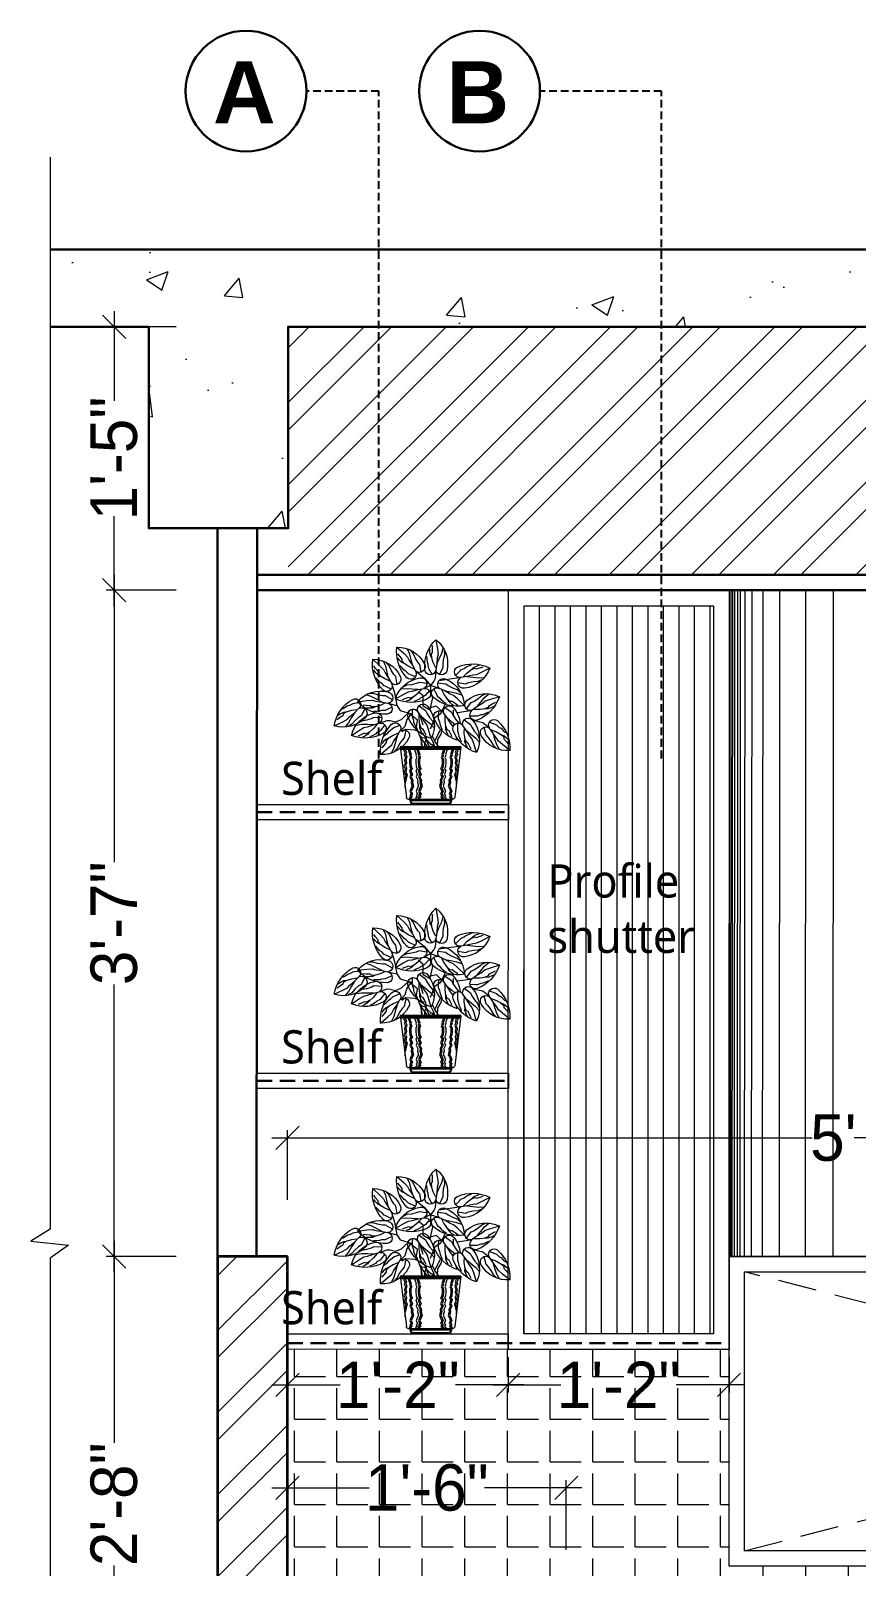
# Model space of a CAD drawing. Header units: millimetres. Extents: x 56222 to 3066687, y -650199 to -121287.
# Drawn here: x 139118.2 to 139171.4, y -185238.7 to -185139.6 of the extents above; entities that cross this region are included whole.
import ezdxf

# ---------------------------------------------------------------- set-up
doc = ezdxf.new("R2010")
doc.units = ezdxf.units.MM
doc.header["$MEASUREMENT"] = 0
doc.header["$PDMODE"] = 35
for name, pattern in [('00 . GROUND FLOOR$0$DASHED', [0.75, 0.5, -0.25]), ('DASHED', [0.75, 0.5, -0.25]), ('DASHED2', [0.375, 0.25, -0.125]), ('DASHEDX2', [1.5, 1, -0.5])]:
    doc.linetypes.add(name, pattern=pattern)
doc.layers.get('Defpoints').update_dxf_attribs({"color": 220})
doc.layers.add('AR HATCH-7', color=7, linetype='Continuous')
doc.layers.add('str coll', color=6, linetype='Continuous')
for name, color, linetype, lineweight in [('DIM.', 250, 'Continuous', 13), ('ELEVATION', 250, 'Continuous', 9), ('FURNITURE', 32, 'Continuous', 9), ('furniture dimensions', 1, 'DASHED', 0), ('FURNITURE-1', 252, 'Continuous', 13), ('Labelling', 1, 'Continuous', 25), ('SECTION ( SLAB PLine )', 104, 'Continuous', 30), ('Text', 7, 'Continuous', 15), ('wall', 7, 'Continuous', 30)]:
    doc.layers.add(name, color=color, linetype=linetype, lineweight=lineweight)
doc.layers.add('hatch', color=250, linetype='Continuous', lineweight=9, transparency=0.5)
doc.styles.add('century g', font='GOTHIC.TTF')
doc.styles.get("Standard").update_dxf_attribs({"font": 'arial.ttf', "height": 6})
doc.dimstyles.new('Archana', dxfattribs={"dimtxt": 2, "dimasz": 0.75, "dimexe": 0.5, "dimexo": 0.5, "dimgap": 0, "dimtad": 0, "dimzin": 0, "dimdsep": 46, "dimlunit": 4, "dimtxsty": 'century g', "dimblk": 'OBLIQUE', "dimcen": 0, "dimdle": 1, "dimclrd": 256, "dimclre": 256, "dimclrt": 256, "dimadec": 0, "dimazin": 0, "dimtfac": 1, "dimtofl": 0, "dimtmove": 1, "dimatfit": 3, "dimfxl": 1, "dimfxlon": 1, "dimtolj": 1, "dimtzin": 0, "dimlwd": -1, "dimlwe": -1, "dimarcsym": 0})

# ---------------------------------------------------------------- blocks, each defined once
blk = doc.blocks.new('_Oblique')
at = {"layer": 'wall', "color": 0, "lineweight": -2}
blk.add_line((-0.5, -0.5), (0.5, 0.5), dxfattribs=at)
blk = doc.blocks.new('*D646')
at = {"layer": 'Defpoints', "color": 0, "linetype": 'Continuous', "lineweight": 30, "transparency": 16777216}
for p in [(139123.536, -185218.69), (139131.799, -185218.69), (139134.722, -185250.69)]:
    blk.add_point(p, dxfattribs=at)
at = {"layer": 'furniture dimensions', "color": 5, "linetype": 'Continuous', "transparency": 16777216}
for p, q in [((139123.536, -185217.69), (139123.536, -185230.734)), ((139127.536, -185218.69), (139123.036, -185218.69)), ((139123.536, -185251.69), (139123.536, -185238.645))]:
    blk.add_line(p, q, dxfattribs=at)
at = {"layer": 'furniture dimensions', "color": 5, "linetype": 'ByBlock', "transparency": 16777216}
blk.add_line((139127.536, -185250.69), (139123.036, -185250.69), dxfattribs=at)
at = {"layer": 'furniture dimensions', "color": 5, "linetype": 'Continuous', "transparency": 16777216, "xscale": 1.5, "yscale": 1.5, "zscale": 1.5}
for p, rotation in [((139123.536, -185218.69), 90), ((139123.536, -185250.69), 270)]:
    blk.add_blockref('_Oblique', p, dxfattribs=dict(at, rotation=rotation))
at = {"layer": 'furniture dimensions', "linetype": 'Continuous', "lineweight": 0, "transparency": 16777216, "insert": (139123.536, -185234.69), "char_height": 3, "attachment_point": 5, "rotation": 90, "style": 'century g'}
blk.add_mtext('\\A1;2\'-8"', dxfattribs=at)
blk = doc.blocks.new('*D647')
at = {"layer": 'Defpoints', "color": 0, "linetype": 'Continuous', "lineweight": 30, "transparency": 16777216}
for p in [(139123.536, -185175.691), (139132.77, -185175.691), (139131.799, -185218.69)]:
    blk.add_point(p, dxfattribs=at)
at = {"layer": 'furniture dimensions', "color": 5, "linetype": 'Continuous', "transparency": 16777216}
for p, q in [((139123.536, -185174.691), (139123.536, -185193.246)), ((139127.536, -185175.691), (139123.036, -185175.691)), ((139123.536, -185219.69), (139123.536, -185201.134))]:
    blk.add_line(p, q, dxfattribs=at)
at = {"layer": 'furniture dimensions', "color": 5, "linetype": 'ByBlock', "transparency": 16777216}
blk.add_line((139127.536, -185218.69), (139123.036, -185218.69), dxfattribs=at)
at = {"layer": 'furniture dimensions', "color": 5, "linetype": 'Continuous', "transparency": 16777216, "xscale": 1.5, "yscale": 1.5, "zscale": 1.5}
for p, rotation in [((139123.536, -185175.691), 90), ((139123.536, -185218.69), 270)]:
    blk.add_blockref('_Oblique', p, dxfattribs=dict(at, rotation=rotation))
at = {"layer": 'furniture dimensions', "linetype": 'Continuous', "lineweight": 0, "transparency": 16777216, "insert": (139123.536, -185197.19), "char_height": 3, "attachment_point": 5, "rotation": 90, "style": 'century g'}
blk.add_mtext('\\A1;3\'-7"', dxfattribs=at)
blk = doc.blocks.new('*D648')
at = {"layer": 'Defpoints', "color": 0, "linetype": 'Continuous', "lineweight": 30, "transparency": 16777216}
for p in [(139123.536, -185158.69), (139134.721, -185158.69), (139134.721, -185175.69)]:
    blk.add_point(p, dxfattribs=at)
at = {"layer": 'furniture dimensions', "color": 5, "linetype": 'Continuous', "transparency": 16777216}
for p, q in [((139123.536, -185157.69), (139123.536, -185163.469)), ((139127.536, -185158.69), (139123.036, -185158.69)), ((139123.536, -185176.69), (139123.536, -185170.911))]:
    blk.add_line(p, q, dxfattribs=at)
at = {"layer": 'furniture dimensions', "color": 5, "linetype": 'ByBlock', "transparency": 16777216}
blk.add_line((139127.536, -185175.69), (139123.036, -185175.69), dxfattribs=at)
at = {"layer": 'furniture dimensions', "color": 5, "linetype": 'Continuous', "transparency": 16777216, "xscale": 1.5, "yscale": 1.5, "zscale": 1.5}
for p, rotation in [((139123.536, -185158.69), 90), ((139123.536, -185175.69), 270)]:
    blk.add_blockref('_Oblique', p, dxfattribs=dict(at, rotation=rotation))
at = {"layer": 'furniture dimensions', "linetype": 'Continuous', "lineweight": 0, "transparency": 16777216, "insert": (139123.536, -185167.19), "char_height": 3, "attachment_point": 5, "rotation": 90, "style": 'century g'}
blk.add_mtext('\\A1;1\'-5"', dxfattribs=at)
blk = doc.blocks.new('RH')
at = {"color": 251, "true_color": 0x636466}
for p, q in [((137588.9421, 17688.3348), (137589.1437, 17688.3348)), ((137588.9421, 17688.3348), (137588.9627, 17688.1676)), ((137589.1437, 17688.3348), (137589.1232, 17688.1676)), ((137588.9421, 17688.3303), (137589.1437, 17688.3303)), ((137588.9421, 17688.3259), (137589.1437, 17688.3259)), ((137588.9577, 17688.2147), (137588.9577, 17688.1997)), ((137589.1282, 17688.2147), (137589.1282, 17688.1997)), ((137588.9708, 17688.1603), (137589.1151, 17688.1603))]:
    blk.add_line(p, q, dxfattribs=at)
for points in [[(137589.0256, 17688.6903), (137589.0201, 17688.6588), (137589.0182, 17688.6417), (137589.0207, 17688.6296), (137589.0226, 17688.6087), (137589.0256, 17688.5897)], [(137589.0132, 17688.5747), (137589.001, 17688.5979), (137589.0017, 17688.6081), (137588.9998, 17688.6246), (137588.996, 17688.6398), (137588.9972, 17688.6537)], [(137589.0226, 17688.6087), (137589.0144, 17688.6271), (137589.0061, 17688.6455), (137589.0017, 17688.6626)], [(137589.0252, 17688.5973), (137589.034, 17688.6144), (137589.0404, 17688.6328), (137589.0442, 17688.6398), (137589.0455, 17688.6505), (137589.0455, 17688.6594)], [(137589.0391, 17688.629), (137589.0404, 17688.6429), (137589.0366, 17688.648), (137589.0366, 17688.6607), (137589.0366, 17688.6708)], [(137589.0738, 17688.5824), (137589.0785, 17688.6082), (137589.0853, 17688.6158), (137589.094, 17688.6299), (137589.1004, 17688.6443), (137589.11, 17688.6544)], [(137589.1549, 17688.6657), (137589.1311, 17688.6443), (137589.119, 17688.632), (137589.1136, 17688.621), (137589.1022, 17688.6034), (137589.0928, 17688.5865)], [(137589.1022, 17688.6034), (137589.107, 17688.6229), (137589.1119, 17688.6425), (137589.119, 17688.6587)], [(137589.1277, 17688.6091), (137589.1373, 17688.6193), (137589.1374, 17688.6257), (137589.1453, 17688.6356), (137589.1515, 17688.6436)], [(137588.8465, 17688.5963), (137588.8747, 17688.5811), (137588.8903, 17688.5739), (137588.9025, 17688.5726), (137588.923, 17688.5678), (137588.942, 17688.5647)], [(137588.9089, 17688.5898), (137588.8961, 17688.5954), (137588.8901, 17688.5934), (137588.878, 17688.5974), (137588.8684, 17688.6006)], [(137588.9346, 17688.5667), (137588.9212, 17688.5805), (137588.9057, 17688.5922), (137588.9003, 17688.598), (137588.8904, 17688.6026), (137588.882, 17688.6054)], [(137588.9602, 17688.5719), (137588.9464, 17688.5862), (137588.9424, 17688.5902), (137588.9314, 17688.5951), (137588.9261, 17688.5995), (137588.9167, 17688.6033), (137588.9073, 17688.6071)], [(137589.0256, 17688.5897), (137589.0278, 17688.5616), (137589.0321, 17688.5529), (137589.0429, 17688.5386), (137589.0436, 17688.5171), (137589.0364, 17688.497), (137589.0452, 17688.4584)], [(137589.0382, 17688.5747), (137589.0474, 17688.5922), (137589.0499, 17688.5973), (137589.0512, 17688.6093), (137589.0537, 17688.6157), (137589.0543, 17688.6258), (137589.055, 17688.636)], [(137589.0928, 17688.5865), (137589.0639, 17688.5642), (137589.0429, 17688.5386)], [(137589.0934, 17688.567), (137589.1115, 17688.5751), (137589.1166, 17688.5775), (137589.125, 17688.5862), (137589.1309, 17688.5896), (137589.1377, 17688.5972), (137589.1445, 17688.6048)], [(137589.0971, 17688.5928), (137589.1147, 17688.6008), (137589.131, 17688.6113), (137589.1383, 17688.6145), (137589.146, 17688.6222), (137589.1515, 17688.6291)], [(137589.1537, 17688.5418), (137589.1585, 17688.5676), (137589.1652, 17688.5752), (137589.1739, 17688.5893), (137589.1803, 17688.6037), (137589.1899, 17688.6139)], [(137589.2349, 17688.6251), (137589.211, 17688.6037), (137589.1989, 17688.5914), (137589.1935, 17688.5804), (137589.1821, 17688.5628), (137589.1727, 17688.5459)], [(137589.177, 17688.5522), (137589.1946, 17688.5602), (137589.2109, 17688.5708), (137589.2182, 17688.5739), (137589.2259, 17688.5816), (137589.2314, 17688.5886)], [(137589.1821, 17688.5628), (137589.187, 17688.5823), (137589.1918, 17688.6019), (137589.1989, 17688.6181)], [(137589.2076, 17688.5685), (137589.2172, 17688.5787), (137589.2173, 17688.5851), (137589.2252, 17688.595), (137589.2314, 17688.603)], [(137588.923, 17688.5678), (137588.903, 17688.5657), (137588.8829, 17688.5637), (137588.8653, 17688.5648)], [(137588.9524, 17688.5482), (137588.9265, 17688.5439), (137588.917, 17688.5477), (137588.9008, 17688.5511), (137588.8852, 17688.5522), (137588.8723, 17688.5578)], [(137588.942, 17688.5647), (137589.0153, 17688.5539)], [(137589.0185, 17688.5476), (137588.9925, 17688.5443), (137588.9845, 17688.5379), (137588.9699, 17688.5301), (137588.9552, 17688.5245), (137588.9445, 17688.5155)], [(137589.0133, 17688.5288), (137589.0429, 17688.5386), (137589.0649, 17688.528)], [(137589.055, 17688.5448), (137589.081, 17688.5484), (137589.0903, 17688.5444), (137589.1064, 17688.5406), (137589.1221, 17688.5391), (137589.1348, 17688.5332)], [(137589.1727, 17688.5459), (137589.163, 17688.5137), (137589.1553, 17688.4724)], [(137589.1733, 17688.5264), (137589.1914, 17688.5345), (137589.1965, 17688.5369), (137589.205, 17688.5456), (137589.2109, 17688.5491), (137589.2176, 17688.5566), (137589.2244, 17688.5642)], [(137588.8147, 17688.501), (137588.8453, 17688.4919), (137588.8615, 17688.4859), (137588.8711, 17688.4783), (137588.889, 17688.4672), (137588.9046, 17688.456)], [(137588.889, 17688.4672), (137588.8762, 17688.4828), (137588.8635, 17688.4984), (137588.8502, 17688.5101)], [(137588.9236, 17688.4604), (137588.9083, 17688.4817), (137588.8989, 17688.4856), (137588.8851, 17688.4947), (137588.8732, 17688.5049), (137588.8601, 17688.5101)], [(137588.9308, 17688.4712), (137588.9534, 17688.4938), (137588.9664, 17688.5052), (137588.9777, 17688.51), (137588.996, 17688.5204), (137589.0133, 17688.5288)], [(137588.996, 17688.5204), (137588.9762, 17688.5167), (137588.9564, 17688.5129), (137588.9398, 17688.5068)], [(137588.9887, 17688.4953), (137588.978, 17688.4862), (137588.9717, 17688.4865), (137588.9613, 17688.4792), (137588.953, 17688.4734)], [(137589.0068, 17688.5248), (137588.9978, 17688.5078), (137588.9864, 17688.492), (137588.9828, 17688.4849), (137588.9747, 17688.4777), (137588.9674, 17688.4726)], [(137589.0328, 17688.5271), (137589.0236, 17688.5095), (137589.0209, 17688.5045), (137589.0118, 17688.4966), (137589.008, 17688.4909), (137589.0001, 17688.4846), (137588.9921, 17688.4783)], [(137589.0427, 17688.4551), (137589.0679, 17688.4692), (137589.0679, 17688.5036), (137589.0841, 17688.5177)], [(137589.0466, 17688.5213), (137589.06, 17688.5067), (137589.0639, 17688.5026), (137589.0748, 17688.4974), (137589.0799, 17688.4928), (137589.0893, 17688.4888), (137589.0986, 17688.4848)], [(137589.1596, 17688.4941), (137589.1318, 17688.51), (137589.1164, 17688.5175), (137589.1042, 17688.5192), (137589.0838, 17688.5245), (137589.0649, 17688.528)], [(137589.0722, 17688.5259), (137589.0854, 17688.5118), (137589.1005, 17688.4996), (137589.1058, 17688.4937), (137589.1155, 17688.4889), (137589.1239, 17688.4859)], [(137589.0838, 17688.5245), (137589.1039, 17688.526), (137589.124, 17688.5276), (137589.1416, 17688.526)], [(137589.0974, 17688.5021), (137589.1101, 17688.4962), (137589.1161, 17688.4981), (137589.1281, 17688.4938), (137589.1376, 17688.4904)], [(137589.1695, 17688.4911), (137589.1922, 17688.5043), (137589.2023, 17688.5042), (137589.2187, 17688.5069), (137589.2337, 17688.5115), (137589.2477, 17688.5109)], [(137589.2856, 17688.4844), (137589.2539, 17688.4884), (137589.2367, 17688.4894), (137589.2248, 17688.4863), (137589.204, 17688.4833), (137589.1851, 17688.4794)], [(137589.204, 17688.4833), (137589.2219, 17688.4925), (137589.2399, 17688.5016), (137589.2568, 17688.5069)], [(137588.8634, 17688.4615), (137588.8504, 17688.4666), (137588.8476, 17688.4723), (137588.8362, 17688.478), (137588.8272, 17688.4826)], [(137588.898, 17688.4598), (137588.8788, 17688.4595), (137588.8595, 17688.4621), (137588.8515, 17688.4618), (137588.8413, 17688.4655), (137588.8334, 17688.4695)], [(137588.9124, 17688.438), (137588.8926, 17688.4377), (137588.8869, 17688.4377), (137588.8756, 17688.4419), (137588.8688, 17688.4425), (137588.8595, 17688.4465), (137588.8501, 17688.4505)], [(137588.9553, 17688.4467), (137588.9526, 17688.449), (137588.9046, 17688.456)], [(137588.9948, 17688.4653), (137588.9735, 17688.4499), (137588.9695, 17688.4406), (137588.9605, 17688.4267), (137588.9503, 17688.4148), (137588.9498, 17688.4135)], [(137588.9669, 17688.4366), (137588.9667, 17688.4369), (137588.9667, 17688.4571)], [(137588.9684, 17688.4008), (137588.9693, 17688.4032), (137588.9769, 17688.4128), (137588.988, 17688.4307), (137588.9992, 17688.4463)], [(137588.9954, 17688.4397), (137588.9957, 17688.4205), (137588.9931, 17688.4012), (137588.9934, 17688.3932), (137588.9897, 17688.383), (137588.9858, 17688.3751)], [(137589.0429, 17688.3947), (137589.0274, 17688.4328), (137589.0092, 17688.445), (137588.991, 17688.4814)], [(137588.9992, 17688.4463), (137589.0234, 17688.4692), (137589.0438, 17688.4646)], [(137589.0171, 17688.4541), (137589.0175, 17688.4344), (137589.0175, 17688.4287), (137589.0133, 17688.4173), (137589.0127, 17688.4105), (137589.0087, 17688.4012), (137589.0048, 17688.3918)], [(137589.0811, 17688.471), (137589.0599, 17688.4556), (137589.0559, 17688.4463), (137589.0468, 17688.4324), (137589.0366, 17688.4205), (137589.0315, 17688.4074)], [(137589.0744, 17688.4363), (137589.0588, 17688.4236), (137589.0432, 17688.4108), (137589.0315, 17688.3975)], [(137589.0406, 17688.362), (137589.0497, 17688.3927), (137589.0556, 17688.4088), (137589.0633, 17688.4185), (137589.0744, 17688.4363), (137589.0856, 17688.452)], [(137589.0523, 17688.3333), (137589.078, 17688.3682), (137589.0902, 17688.4005), (137589.0861, 17688.4227), (137589.1145, 17688.445)], [(137589.0679, 17688.4066), (137589.076, 17688.4349), (137589.0902, 17688.4591)], [(137589.0817, 17688.4454), (137589.082, 17688.4261), (137589.0795, 17688.4069), (137589.0798, 17688.3989), (137589.0761, 17688.3887), (137589.0721, 17688.3808)], [(137589.1035, 17688.4598), (137589.1039, 17688.44), (137589.1039, 17688.4344), (137589.0996, 17688.423), (137589.0991, 17688.4162), (137589.0951, 17688.4069), (137589.0911, 17688.3975)], [(137589.1851, 17688.4794), (137589.1553, 17688.4724), (137589.1434, 17688.4555), (137589.1078, 17688.4447), (137589.1214, 17688.4254), (137589.1289, 17688.4022), (137589.1444, 17688.3865)], [(137589.2134, 17688.413), (137589.1868, 17688.4224), (137589.1772, 17688.4219), (137589.1597, 17688.4178), (137589.1397, 17688.4258), (137589.1242, 17688.4405), (137589.1108, 17688.4456)], [(137589.1708, 17688.4661), (137589.1888, 17688.4578), (137589.1939, 17688.4555), (137589.206, 17688.4548), (137589.2125, 17688.4526), (137589.2227, 17688.4525), (137589.2328, 17688.4524)], [(137589.1927, 17688.4802), (137589.2103, 17688.4722), (137589.2289, 17688.4668), (137589.2361, 17688.4633), (137589.2469, 17688.4626), (137589.2558, 17688.463)], [(137589.2251, 17688.4679), (137589.2391, 17688.4673), (137589.2439, 17688.4713), (137589.2566, 17688.472), (137589.2667, 17688.4725)], [(137589.2612, 17688.4609), (137589.2732, 17688.4376), (137589.2819, 17688.4323), (137589.2943, 17688.4212), (137589.3046, 17688.4094), (137589.3167, 17688.4024)], [(137589.2755, 17688.4813), (137589.2952, 17688.4788), (137589.3008, 17688.4779), (137589.3114, 17688.4721), (137589.318, 17688.4705), (137589.3267, 17688.4652), (137589.3353, 17688.4599)], [(137589.363, 17688.4047), (137589.334, 17688.4182), (137589.3189, 17688.4265), (137589.3105, 17688.4355), (137589.2944, 17688.4491), (137589.2806, 17688.4625)], [(137589.2866, 17688.4577), (137589.3057, 17688.4551), (137589.3244, 17688.4498), (137589.3323, 17688.4489), (137589.3418, 17688.4437), (137589.3491, 17688.4386)], [(137589.2944, 17688.4491), (137589.3048, 17688.4317), (137589.3151, 17688.4144), (137589.3265, 17688.401)], [(137589.3205, 17688.4509), (137589.3327, 17688.4439), (137589.3346, 17688.4379), (137589.345, 17688.4306), (137589.3533, 17688.4248)], [(137588.7795, 17688.3223), (137588.8048, 17688.3419), (137588.8177, 17688.3533), (137588.824, 17688.3639), (137588.8366, 17688.3807), (137588.8472, 17688.3968)], [(137588.8424, 17688.3908), (137588.8243, 17688.3841), (137588.8073, 17688.3748), (137588.7998, 17688.3722), (137588.7916, 17688.365), (137588.7856, 17688.3585)], [(137588.848, 17688.4163), (137588.8294, 17688.4095), (137588.8241, 17688.4075), (137588.815, 17688.3994), (137588.8089, 17688.3964), (137588.8016, 17688.3893), (137588.7943, 17688.3822)], [(137588.8665, 17688.3995), (137588.8598, 17688.3741), (137588.8525, 17688.367), (137588.8429, 17688.3536), (137588.8355, 17688.3397), (137588.8251, 17688.3303)], [(137588.8472, 17688.3968), (137588.8696, 17688.4146), (137588.9024, 17688.4222)], [(137588.9313, 17688.4245), (137588.9101, 17688.4091), (137588.9061, 17688.3998), (137588.8971, 17688.3859), (137588.8869, 17688.374), (137588.8818, 17688.3609)], [(137588.9246, 17688.3898), (137588.909, 17688.3771), (137588.8934, 17688.3643), (137588.8818, 17688.351)], [(137588.8908, 17688.3155), (137588.8999, 17688.3462), (137588.9059, 17688.3623), (137588.9135, 17688.372), (137588.9246, 17688.3898), (137588.9358, 17688.4055)], [(137588.932, 17688.3989), (137588.9323, 17688.3796), (137588.9297, 17688.3604), (137588.93, 17688.3524), (137588.9263, 17688.3422), (137588.9224, 17688.3343)], [(137588.9537, 17688.4133), (137588.9541, 17688.3935), (137588.9541, 17688.3879), (137588.9499, 17688.3765), (137588.9493, 17688.3697), (137588.9453, 17688.3604), (137588.9414, 17688.351)], [(137588.988, 17688.4307), (137588.9724, 17688.4179), (137588.9623, 17688.4096)], [(137588.9937, 17688.4051), (137588.9886, 17688.3921), (137588.9829, 17688.3893), (137588.9773, 17688.3779), (137588.9727, 17688.3688)], [(137589.0056, 17688.3937), (137589.0087, 17688.3769), (137589.0201, 17688.3586), (137589.021, 17688.3348)], [(137589.0286, 17688.3538), (137589.0112, 17688.3904), (137589.0085, 17688.392)], [(137589.0801, 17688.4108), (137589.075, 17688.3978), (137589.0693, 17688.3949), (137589.0636, 17688.3836), (137589.0591, 17688.3745)], [(137589.0643, 17688.3769), (137589.0942, 17688.3904), (137589.1266, 17688.3924), (137589.1387, 17688.3843)], [(137589.1252, 17688.39), (137589.1307, 17688.3644), (137589.1377, 17688.357), (137589.1468, 17688.3431), (137589.1536, 17688.329), (137589.1635, 17688.3191)], [(137589.1444, 17688.406), (137589.1627, 17688.3984), (137589.1679, 17688.3961), (137589.1766, 17688.3877), (137589.1826, 17688.3845), (137589.1896, 17688.3771), (137589.1965, 17688.3697)], [(137589.2088, 17688.3091), (137589.1843, 17688.3298), (137589.1719, 17688.3417), (137589.1661, 17688.3526), (137589.1542, 17688.3699), (137589.1444, 17688.3865)], [(137589.1946, 17688.4076), (137589.207, 17688.3921), (137589.2106, 17688.3878), (137589.2211, 17688.3818), (137589.2259, 17688.3769), (137589.235, 17688.3722), (137589.244, 17688.3676)], [(137589.2047, 17688.4305), (137589.2308, 17688.4323), (137589.2399, 17688.4276), (137589.2557, 17688.4227), (137589.2712, 17688.4201), (137589.2835, 17688.4134)], [(137589.3055, 17688.3726), (137589.2789, 17688.3904), (137589.264, 17688.399), (137589.252, 17688.4015), (137589.232, 17688.4082), (137589.2134, 17688.413)], [(137589.2206, 17688.4104), (137589.2327, 17688.3954), (137589.247, 17688.3822), (137589.2518, 17688.3759), (137589.2612, 17688.3705), (137589.2693, 17688.3669)], [(137589.232, 17688.4082), (137589.2522, 17688.4084), (137589.2723, 17688.4085), (137589.2898, 17688.4057)], [(137589.244, 17688.3849), (137589.2563, 17688.3782), (137589.2624, 17688.3796), (137589.274, 17688.3745), (137589.2833, 17688.3704)], [(137588.8108, 17688.3767), (137588.8004, 17688.3673), (137588.7998, 17688.361), (137588.7913, 17688.3516), (137588.7845, 17688.3441)], [(137588.8366, 17688.3807), (137588.8304, 17688.3615), (137588.8241, 17688.3423), (137588.8159, 17688.3267)], [(137588.9303, 17688.3643), (137588.9252, 17688.3513), (137588.9195, 17688.3484), (137588.9139, 17688.3371), (137588.9093, 17688.328)], [(137588.9543, 17688.3563), (137588.9577, 17688.368)], [(137589.0156, 17688.3345), (137589.0286, 17688.3538), (137589.0371, 17688.37)], [(137589.021, 17688.3348), (137589.0218, 17688.3354)], [(137589.0406, 17688.362), (137589.0327, 17688.346), (137589.03, 17688.3348)], [(137589.0376, 17688.342), (137589.0368, 17688.3348)], [(137589.0453, 17688.3359), (137589.0504, 17688.3428), (137589.0583, 17688.3624), (137589.0712, 17688.3649), (137589.0813, 17688.375)], [(137589.0558, 17688.3681), (137589.0579, 17688.364), (137589.0629, 17688.3443), (137589.0629, 17688.3351)], [(137589.073, 17688.3512), (137589.0703, 17688.3288), (137589.0704, 17688.3282)], [(137589.0763, 17688.3649), (137589.0737, 17688.351), (137589.0744, 17688.3428), (137589.0712, 17688.3359)], [(137589.1489, 17688.3803), (137589.1667, 17688.3728), (137589.1833, 17688.3628), (137589.1907, 17688.3598), (137589.1986, 17688.3524), (137589.2042, 17688.3456)], [(137589.1542, 17688.3699), (137589.1596, 17688.3505), (137589.1651, 17688.3311), (137589.1726, 17688.3151)], [(137589.1799, 17688.3649), (137589.1898, 17688.355), (137589.1901, 17688.3486), (137589.1982, 17688.3389), (137589.2047, 17688.3311)], [(137588.9516, 17688.3234), (137588.957, 17688.3148), (137588.9538, 17688.3094), (137588.9575, 17688.2996), (137588.9543, 17688.2899), (137588.957, 17688.2791), (137588.9527, 17688.2705), (137588.957, 17688.2618), (137588.9538, 17688.2488), (137588.9592, 17688.2413), (137588.9555, 17688.2258)], [(137588.9565, 17688.3256), (137588.9619, 17688.3169), (137588.9586, 17688.3115), (137588.9624, 17688.3018), (137588.9592, 17688.2921), (137588.9619, 17688.2813), (137588.9575, 17688.2726), (137588.9619, 17688.264), (137588.9586, 17688.251), (137588.964, 17688.2434), (137588.957, 17688.2136)], [(137588.9666, 17688.3259), (137588.972, 17688.3097), (137588.9708, 17688.3062), (137588.9743, 17688.2998), (137588.9708, 17688.2922), (137588.9708, 17688.2823), (137588.972, 17688.2695), (137588.9761, 17688.2619), (137588.9714, 17688.2561), (137588.9761, 17688.2433), (137588.9726, 17688.2357), (137588.9778, 17688.2246), (137588.9766, 17688.2159), (137588.9801, 17688.2037), (137588.9761, 17688.1967), (137588.9726, 17688.1868), (137588.9766, 17688.1792), (137588.9726, 17688.1734), (137588.9755, 17688.1675), (137588.9702, 17688.164), (137588.9726, 17688.1606)], [(137588.9712, 17688.3259), (137588.9766, 17688.3097), (137588.9755, 17688.3062), (137588.979, 17688.2998), (137588.9755, 17688.2922), (137588.9755, 17688.2823), (137588.9766, 17688.2695), (137588.9807, 17688.2619), (137588.9761, 17688.2561), (137588.9807, 17688.2433), (137588.9772, 17688.2357), (137588.9825, 17688.2246), (137588.9813, 17688.2159), (137588.9848, 17688.2037), (137588.9807, 17688.1967), (137588.9772, 17688.1868), (137588.9813, 17688.1792), (137588.9772, 17688.1734), (137588.9801, 17688.1675), (137588.9749, 17688.164), (137588.9772, 17688.1606)], [(137588.9878, 17688.3259), (137588.9932, 17688.3097), (137588.9921, 17688.3062), (137588.9956, 17688.2998), (137588.9921, 17688.2922), (137588.9921, 17688.2823), (137588.9932, 17688.2695), (137588.9973, 17688.2619), (137588.9926, 17688.2561), (137588.9973, 17688.2433), (137588.9938, 17688.2357), (137588.9991, 17688.2246), (137588.9979, 17688.2159), (137589.0014, 17688.2037), (137588.9973, 17688.1967), (137588.9938, 17688.1868), (137588.9979, 17688.1792), (137588.9938, 17688.1734), (137588.9967, 17688.1675), (137588.9915, 17688.164), (137588.9938, 17688.1606)], [(137588.9954, 17688.3259), (137589.0008, 17688.3097), (137588.9996, 17688.3062), (137589.0031, 17688.2998), (137588.9996, 17688.2922), (137588.9996, 17688.2823), (137589.0008, 17688.2695), (137589.0049, 17688.2619), (137589.0002, 17688.2561), (137589.0049, 17688.2433), (137589.0014, 17688.2357), (137589.0066, 17688.2246), (137589.0055, 17688.2159), (137589.009, 17688.2037), (137589.0049, 17688.1967), (137589.0014, 17688.1868), (137589.0055, 17688.1792), (137589.0014, 17688.1734), (137589.0043, 17688.1675), (137588.9991, 17688.164), (137589.0014, 17688.1606)], [(137589.0001, 17688.3259), (137589.0055, 17688.3097), (137589.0043, 17688.3062), (137589.0078, 17688.2998), (137589.0043, 17688.2922), (137589.0043, 17688.2823), (137589.0055, 17688.2695), (137589.0096, 17688.2619), (137589.0049, 17688.2561), (137589.0096, 17688.2433), (137589.0061, 17688.2357), (137589.0113, 17688.2246), (137589.0101, 17688.2159), (137589.0136, 17688.2037), (137589.0096, 17688.1967), (137589.0061, 17688.1868), (137589.0101, 17688.1792), (137589.0061, 17688.1734), (137589.009, 17688.1675), (137589.0037, 17688.164), (137589.0061, 17688.1606)], [(137589.0841, 17688.3259), (137589.0787, 17688.3097), (137589.0799, 17688.3062), (137589.0764, 17688.2998), (137589.0799, 17688.2922), (137589.0799, 17688.2823), (137589.0787, 17688.2695), (137589.0746, 17688.2619), (137589.0793, 17688.2561), (137589.0746, 17688.2433), (137589.0781, 17688.2357), (137589.0729, 17688.2246), (137589.074, 17688.2159), (137589.0705, 17688.2037), (137589.0746, 17688.1967), (137589.0781, 17688.1868), (137589.074, 17688.1792), (137589.0781, 17688.1734), (137589.0752, 17688.1675), (137589.0805, 17688.164), (137589.0781, 17688.1606)], [(137589.0888, 17688.3259), (137589.0834, 17688.3097), (137589.0845, 17688.3062), (137589.081, 17688.2998), (137589.0845, 17688.2922), (137589.0845, 17688.2823), (137589.0834, 17688.2695), (137589.0793, 17688.2619), (137589.0839, 17688.2561), (137589.0793, 17688.2433), (137589.0828, 17688.2357), (137589.0775, 17688.2246), (137589.0787, 17688.2159), (137589.0752, 17688.2037), (137589.0793, 17688.1967), (137589.0828, 17688.1868), (137589.0787, 17688.1792), (137589.0828, 17688.1734), (137589.0799, 17688.1675), (137589.0851, 17688.164), (137589.0828, 17688.1606)], [(137589.0964, 17688.3259), (137589.0909, 17688.3097), (137589.0921, 17688.3062), (137589.0886, 17688.2998), (137589.0921, 17688.2922), (137589.0921, 17688.2823), (137589.0909, 17688.2695), (137589.0869, 17688.2619), (137589.0915, 17688.2561), (137589.0869, 17688.2433), (137589.0904, 17688.2357), (137589.0851, 17688.2246), (137589.0863, 17688.2159), (137589.0828, 17688.2037), (137589.0869, 17688.1967), (137589.0904, 17688.1868), (137589.0863, 17688.1792), (137589.0904, 17688.1734), (137589.0874, 17688.1675), (137589.0927, 17688.164), (137589.0904, 17688.1606)], [(137589.1129, 17688.3259), (137589.1075, 17688.3097), (137589.1087, 17688.3062), (137589.1052, 17688.2998), (137589.1087, 17688.2922), (137589.1087, 17688.2823), (137589.1075, 17688.2695), (137589.1034, 17688.2619), (137589.1081, 17688.2561), (137589.1034, 17688.2433), (137589.1069, 17688.2357), (137589.1017, 17688.2246), (137589.1029, 17688.2159), (137589.0994, 17688.2037), (137589.1034, 17688.1967), (137589.1069, 17688.1868), (137589.1029, 17688.1792), (137589.1069, 17688.1734), (137589.104, 17688.1675), (137589.1093, 17688.164), (137589.1069, 17688.1606)], [(137589.1176, 17688.3259), (137589.1122, 17688.3097), (137589.1134, 17688.3062), (137589.1099, 17688.2998), (137589.1134, 17688.2922), (137589.1134, 17688.2823), (137589.1122, 17688.2695), (137589.1081, 17688.2619), (137589.1128, 17688.2561), (137589.1081, 17688.2433), (137589.1116, 17688.2357), (137589.1064, 17688.2246), (137589.1075, 17688.2159), (137589.104, 17688.2037), (137589.1081, 17688.1967), (137589.1116, 17688.1868), (137589.1075, 17688.1792), (137589.1116, 17688.1734), (137589.1087, 17688.1675), (137589.1139, 17688.164), (137589.1116, 17688.1606)], [(137589.1277, 17688.3256), (137589.1223, 17688.3169), (137589.1255, 17688.3115), (137589.1218, 17688.3018), (137589.125, 17688.2921), (137589.1223, 17688.2813), (137589.1266, 17688.2726), (137589.1223, 17688.264), (137589.1255, 17688.251), (137589.1201, 17688.2434), (137589.1272, 17688.2136)], [(137589.1326, 17688.3234), (137589.1272, 17688.3148), (137589.1304, 17688.3094), (137589.1266, 17688.2996), (137589.1299, 17688.2899), (137589.1272, 17688.2791), (137589.1315, 17688.2705), (137589.1272, 17688.2618), (137589.1304, 17688.2488), (137589.125, 17688.2413), (137589.1287, 17688.2258)]]:
    blk.add_lwpolyline(points, dxfattribs=at)
for points in [[(137589.03, 17688.3348, -0.287945), (137589.044, 17688.3425, -0.484187)], [(137589.041, 17688.3424, 0.139974), (137589.0626, 17688.3716)]]:
    blk.add_lwpolyline(points, format="xyb", dxfattribs=at)
for points in [[(137588.9738, 17688.1603), (137588.9738, 17688.1565, 0.269011), (137588.9806, 17688.1433), (137589.1036, 17688.1433, 0.269011), (137589.1104, 17688.1565), (137589.1104, 17688.1603)], [(137588.9772, 17688.1569), (137588.9772, 17688.1564, 0.24889), (137588.9816, 17688.1467), (137589.1025, 17688.1467, 0.24889), (137589.107, 17688.1564), (137589.107, 17688.1569)]]:
    blk.add_lwpolyline(points, format="xyb", close=True, dxfattribs=at)
for centre, radius, start, end in [((137589.0867, 17688.6104), 0.1006, 127.4105, 191.8989), ((137588.938, 17688.6018), 0.1245, 354.407, 45.2853), ((137589.1537, 17688.5651), 0.1006, 89.286, 153.7744), ((137589.0314, 17688.6502), 0.1245, 316.2825, 7.1608), ((137588.903, 17688.4854), 0.1245, 66.1379, 117.0163), ((137588.9415, 17688.6293), 0.1006, 199.1414, 263.6298), ((137588.9454, 17688.5827), 0.0183, 259.3732, 64.0887), ((137589.007, 17688.5925), 0.0189, 188.6129, 351.3871), ((137589.0438, 17688.5921), 0.0183, 187.6423, 352.3577), ((137589.0799, 17688.6003), 0.0189, 150.4884, 313.2627), ((137589.1086, 17688.5772), 0.0183, 149.5178, 314.2333), ((137589.2336, 17688.5245), 0.1006, 89.286, 153.7744), ((137589.1113, 17688.6096), 0.1245, 316.2825, 7.1608), ((137588.9335, 17688.5479), 0.0189, 260.3438, 63.1181), ((137589.0312, 17688.4668), 0.1006, 112.9835, 177.472), ((137589.0003, 17688.5425), 0.0189, 313.4953, 116.2695), ((137589.0738, 17688.5446), 0.0189, 78.9376, 241.7119), ((137589.0639, 17688.4635), 0.1006, 17.7352, 82.2236), ((137589.1598, 17688.5597), 0.0189, 150.4884, 313.2627), ((137589.1885, 17688.5366), 0.0183, 149.5178, 314.2333), ((137588.8587, 17688.4106), 0.1006, 51.4742, 115.9626), ((137588.933, 17688.5397), 0.1245, 198.0878, 248.9661), ((137588.9105, 17688.4739), 0.0189, 251.9859, 54.7602), ((137588.9532, 17688.5937), 0.1245, 259.5971, 310.4754), ((137589.0217, 17688.5125), 0.0183, 312.5247, 117.2401), ((137589.0611, 17688.5101), 0.0183, 77.9671, 242.6825), ((137589.1058, 17688.6064), 0.1245, 244.7317, 295.6101), ((137589.187, 17688.4981), 0.0189, 101.4612, 264.2355), ((137589.2089, 17688.4194), 0.1006, 40.2588, 104.7472), ((137589.293, 17688.4759), 0.0183, 62.5941, 227.3096), ((137589.2402, 17688.3838), 0.1245, 9.6665, 60.5449), ((137588.8943, 17688.4408), 0.0183, 251.0154, 55.7308), ((137589.0446, 17688.4005), 0.1006, 141.5633, 173.1589), ((137588.9813, 17688.4521), 0.0189, 342.075, 144.8493), ((137589.0144, 17688.436), 0.0183, 341.1044, 145.8199), ((137589.131, 17688.4062), 0.1006, 141.5633, 206.0517), ((137589.0018, 17688.4803), 0.1245, 288.1768, 339.0552), ((137589.0676, 17688.4578), 0.0189, 342.075, 144.8493), ((137589.1007, 17688.4417), 0.0183, 341.1044, 145.8199), ((137589.1885, 17688.4613), 0.0183, 100.4906, 265.2061), ((137589.1929, 17688.5675), 0.1245, 267.2553, 318.1337), ((137589.2235, 17688.429), 0.0189, 74.9234, 237.6976), ((137589.2078, 17688.3488), 0.1006, 13.7209, 78.2094), ((137589.2722, 17688.4456), 0.0189, 63.5647, 226.339), ((137588.9038, 17688.3289), 0.1245, 132.1505, 183.0288), ((137588.8321, 17688.4072), 0.0183, 325.3858, 130.1012), ((137588.8591, 17688.3821), 0.0189, 326.3564, 129.1306), ((137588.9812, 17688.3597), 0.1006, 141.5633, 206.0517), ((137588.852, 17688.4338), 0.1245, 288.1768, 339.0552), ((137588.9178, 17688.4113), 0.0189, 342.075, 144.8493), ((137588.951, 17688.3952), 0.0183, 341.1044, 145.8199), ((137588.9154, 17688.4746), 0.1245, 288.1768, 339.0552), ((137589.1319, 17688.3724), 0.0189, 48.3855, 211.1598), ((137589.1599, 17688.3962), 0.0183, 47.4149, 212.1304), ((137589.0848, 17688.3211), 0.1245, 354.4873, 45.3657), ((137589.2083, 17688.3954), 0.0183, 73.9528, 238.6682), ((137589.3327, 17688.5006), 0.1006, 223.053, 287.5414), ((137588.788, 17688.4225), 0.1006, 265.154, 329.6424), ((137589.0446, 17688.4005), 0.1006, 203.601, 206.0517), ((137589.2046, 17688.4096), 0.1006, 207.8738, 272.3622), ((137589.2597, 17688.4884), 0.1245, 240.7175, 291.5958), ((137588.9708, 17688.1685), 0.00816, 186.2058, 270), ((137589.1151, 17688.1685), 0.00816, 270, 353.7942)]:
    blk.add_arc(centre, radius, start, end, dxfattribs=at)
blk = doc.blocks.new('*D634')
at = {"layer": 'Defpoints', "color": 0, "linetype": 'Continuous', "lineweight": 30, "transparency": 16777216}
for p in [(139134.721, -185224.69), (139148.972, -185224.688), (139148.972, -185226.985)]:
    blk.add_point(p, dxfattribs=at)
at = {"layer": 'furniture dimensions', "color": 5, "linetype": 'ByBlock', "transparency": 16777216}
blk.add_line((139134.721, -185225.19), (139134.721, -185227.485), dxfattribs=at)
at = {"layer": 'furniture dimensions', "color": 5, "linetype": 'Continuous', "transparency": 16777216}
for p, q in [((139148.972, -185225.188), (139148.972, -185227.485)), ((139133.721, -185226.985), (139138.126, -185226.985)), ((139149.972, -185226.985), (139145.567, -185226.985))]:
    blk.add_line(p, q, dxfattribs=at)
at = {"layer": 'furniture dimensions', "color": 5, "linetype": 'Continuous', "transparency": 16777216, "xscale": 1.5, "yscale": 1.5, "zscale": 1.5, "rotation": 180}
blk.add_blockref('_Oblique', (139134.721, -185226.985), dxfattribs=at)
at = {"layer": 'furniture dimensions', "color": 5, "linetype": 'Continuous', "transparency": 16777216, "xscale": 1.5, "yscale": 1.5, "zscale": 1.5}
blk.add_blockref('_Oblique', (139148.972, -185226.985), dxfattribs=at)
at = {"layer": 'furniture dimensions', "linetype": 'Continuous', "lineweight": 0, "transparency": 16777216, "insert": (139141.847, -185226.985), "char_height": 3, "attachment_point": 5, "style": 'century g'}
blk.add_mtext('\\A1;1\'-2"', dxfattribs=at)
blk = doc.blocks.new('*D631')
at = {"layer": 'Defpoints', "color": 0, "linetype": 'Continuous', "lineweight": 30, "transparency": 16777216}
for p in [(139148.972, -185224.688), (139163.221, -185224.696), (139163.221, -185226.985)]:
    blk.add_point(p, dxfattribs=at)
at = {"layer": 'furniture dimensions', "color": 5, "linetype": 'ByBlock', "transparency": 16777216}
blk.add_line((139148.972, -185225.188), (139148.972, -185227.485), dxfattribs=at)
at = {"layer": 'furniture dimensions', "color": 5, "linetype": 'Continuous', "transparency": 16777216}
for p, q in [((139163.221, -185225.196), (139163.221, -185227.485)), ((139147.972, -185226.985), (139152.376, -185226.985)), ((139164.221, -185226.985), (139159.817, -185226.985))]:
    blk.add_line(p, q, dxfattribs=at)
at = {"layer": 'furniture dimensions', "color": 5, "linetype": 'Continuous', "transparency": 16777216, "xscale": 1.5, "yscale": 1.5, "zscale": 1.5, "rotation": 180}
blk.add_blockref('_Oblique', (139148.972, -185226.985), dxfattribs=at)
at = {"layer": 'furniture dimensions', "color": 5, "linetype": 'Continuous', "transparency": 16777216, "xscale": 1.5, "yscale": 1.5, "zscale": 1.5}
blk.add_blockref('_Oblique', (139163.221, -185226.985), dxfattribs=at)
at = {"layer": 'furniture dimensions', "linetype": 'Continuous', "lineweight": 0, "transparency": 16777216, "insert": (139156.097, -185226.985), "char_height": 3, "attachment_point": 5, "style": 'century g'}
blk.add_mtext('\\A1;1\'-2"', dxfattribs=at)
blk = doc.blocks.new('*D577')
at = {"layer": 'Defpoints', "color": 0, "linetype": 'Continuous', "lineweight": 30, "transparency": 16777216}
for p in [(139152.721, -185233.624), (139134.721, -185243.079, 0.129), (139152.721, -185243.079, 0.129)]:
    blk.add_point(p, dxfattribs=at)
at = {"layer": 'furniture dimensions', "color": 5, "linetype": 'Continuous', "transparency": 16777216}
for p, q in [((139133.721, -185233.624), (139140, -185233.624)), ((139153.721, -185233.624), (139147.442, -185233.624)), ((139152.721, -185237.624), (139152.721, -185233.124))]:
    blk.add_line(p, q, dxfattribs=at)
at = {"layer": 'furniture dimensions', "color": 5, "linetype": 'ByBlock', "transparency": 16777216}
blk.add_line((139134.721, -185237.624), (139134.721, -185233.124), dxfattribs=at)
at = {"layer": 'furniture dimensions', "color": 5, "linetype": 'Continuous', "transparency": 16777216, "xscale": 1.5, "yscale": 1.5, "zscale": 1.5, "rotation": 180}
blk.add_blockref('_Oblique', (139134.721, -185233.624), dxfattribs=at)
at = {"layer": 'furniture dimensions', "color": 5, "linetype": 'Continuous', "transparency": 16777216, "xscale": 1.5, "yscale": 1.5, "zscale": 1.5}
blk.add_blockref('_Oblique', (139152.721, -185233.624), dxfattribs=at)
at = {"layer": 'furniture dimensions', "linetype": 'Continuous', "lineweight": 0, "transparency": 16777216, "insert": (139143.721, -185233.624), "char_height": 3, "attachment_point": 5, "style": 'century g'}
blk.add_mtext('\\A1;1\'-6"', dxfattribs=at)
blk = doc.blocks.new('*D579')
at = {"layer": 'Defpoints', "color": 0, "linetype": 'Continuous', "lineweight": 30, "transparency": 16777216}
for p in [(139194.71, -185201.394), (139194.71, -185211.043), (139134.721, -185218.69, 0.129)]:
    blk.add_point(p, dxfattribs=at)
at = {"layer": 'furniture dimensions', "color": 5, "linetype": 'Continuous', "transparency": 16777216}
for p, q in [((139194.71, -185207.043), (139194.71, -185211.543)), ((139133.721, -185211.043), (139168.596, -185211.043)), ((139195.71, -185211.043), (139171.306, -185211.043))]:
    blk.add_line(p, q, dxfattribs=at)
at = {"layer": 'furniture dimensions', "color": 5, "linetype": 'ByBlock', "transparency": 16777216}
blk.add_line((139134.721, -185215.042), (139134.721, -185210.543), dxfattribs=at)
at = {"layer": 'furniture dimensions', "color": 5, "linetype": 'Continuous', "transparency": 16777216, "xscale": 1.5, "yscale": 1.5, "zscale": 1.5, "rotation": 180}
blk.add_blockref('_Oblique', (139134.721, -185211.043), dxfattribs=at)
at = {"layer": 'furniture dimensions', "color": 5, "linetype": 'Continuous', "transparency": 16777216, "xscale": 1.5, "yscale": 1.5, "zscale": 1.5}
blk.add_blockref('_Oblique', (139194.71, -185211.043), dxfattribs=at)
at = {"layer": 'furniture dimensions', "linetype": 'Continuous', "lineweight": 0, "transparency": 16777216, "insert": (139169.951, -185211.043), "char_height": 3, "attachment_point": 5, "style": 'century g'}
blk.add_mtext("\\A1;5'", dxfattribs=at)

msp = doc.modelspace()

# ---------------------------------------------------------------- hatches: boundary and pattern name
at = {"layer": 'AR HATCH-7', "lineweight": 18, "true_color": 0x939598, "transparency": 33554687}
h = msp.add_hatch(dxfattribs=at)
h.set_pattern_fill('ANSI32', color=252, scale=10)
h.set_pattern_definition([(45, (647.029, -1064.448), (-2.65165043, 2.65165043), []), (45, (648.7967, -1064.448), (-2.65165043, 2.65165043), [])])
h.paths.add_polyline_path([(139134.721, -185218.69), (139130.221, -185218.69), (139130.221, -185282.69), (139134.721, -185282.69)])
at = {"layer": 'FURNITURE', "lineweight": 0, "transparency": 33554600}
h = msp.add_hatch(dxfattribs=at)
h.set_pattern_fill('ANSI31', color=9, scale=8, angle=45)
h.paths.add_polyline_path([(139162.221, -185176.696), (139149.997, -185176.696), (139149.972, -185223.696), (139162.221, -185223.696)])
h.paths.add_polyline_path([(139150.678, -185200.635), (139161.328, -185200.635)], flags=16)
at = {"layer": 'FURNITURE', "lineweight": 18, "true_color": 0xc7c8ca, "transparency": 33554687}
h = msp.add_hatch(dxfattribs=at)
h.set_pattern_fill('ANGLE', color=9, scale=10)
h.set_pattern_definition([(0, (-1282.579, -1064.448), (0, 2.75), [2, -0.75]), (90, (-1282.579, -1064.448), (-2.75, 2e-16), [2, -0.75])])
h.paths.add_polyline_path([(139263.721, -185234.059), (139238.808, -185234.059), (139235.221, -185232.357), (139235.221, -185238.69), (139163.221, -185238.69), (139163.221, -185224.69), (139151.317, -185224.69), (139145.221, -185224.69), (139145.221, -185249.956), (139175.221, -185249.928), (139175.221, -185249.928), (139215.721, -185249.955), (139237.436, -185250.001), (139263.721, -185250.685)])
h.paths.add_polyline_path([(139263.721, -185224.69), (139257.722, -185224.69), (139257.722, -185234.059), (139263.721, -185234.059)])
h.paths.add_polyline_path([(139257.722, -185224.69), (139247.178, -185224.69), (139235.221, -185224.69), (139235.221, -185232.357), (139238.808, -185234.059), (139257.722, -185234.059)], flags=17)
h.paths.add_polyline_path([(139145.221, -185224.69), (139134.721, -185224.69), (139134.721, -185249.94), (139145.221, -185249.94)])
at = {"layer": 'FURNITURE-1', "lineweight": 18, "true_color": 0xc7c8ca}
h = msp.add_hatch(dxfattribs=at)
h.set_pattern_fill('AR-CONC', color=9, scale=2)
h.set_pattern_definition([(50, (647.029, -1067.448), (14.34520365, -1.2550427), [1.5, -16.5]), (355, (647.029, -1067.448), (-2.7750267, 15.0438427), [1.2, -13.2]), (100.4514445, (648.224, -1067.553), (11.5701769, 13.7887998), [1.2748038, -14.0228422]), (46.1842, (647.029, -1063.448), (21.3448266, -3.3103856), [2.25, -24.75]), (96.635635, (648.808, -1063.724), (18.693239, 19.482372), [1.9122068, -21.0342752]), (351.184164, (647.03, -1063.448), (18.693239, 19.482372), [1.8, -19.8]), (21, (649.029, -1064.448), (11.93814104, -8.0523778), [1.5, -16.5]), (326, (649.029, -1064.448), (4.8663066, 14.5030009), [1.2, -13.2]), (71.451445, (650.024, -1065.119), (16.8044475, 6.45062306), [1.2748038, -14.0228422]), (37.5, (647.029, -1067.448), (0.24319711, 6.65787708), [0, -13.04, 0, -13.4, 0, -13.25]), (7.5, (647.029, -1067.448), (5.26139075, 7.88823424), [0, -7.64, 0, -12.74, 0, -5.05]), (327.5, (642.569, -1067.448), (10.67644872, -0.45109743), [0, -5, 0, -15.6, 0, -20.7]), (317.5, (640.569, -1067.448), (11.6637234, 2.00209965), [0, -6.5, 0, -10.36, 0, -14.7])])
h.paths.add_polyline_path([(139263.721, -185158.69), (139276.241, -185158.69), (139276.241, -185153.69), (139119.419, -185153.69), (139119.419, -185158.69), (139125.774, -185158.69), (139125.774, -185171.69), (139134.774, -185171.69), (139134.774, -185158.69), (139206.774, -185158.69), (139206.774, -185171.69), (139263.721, -185171.69)])
at = {"layer": 'FURNITURE-1', "lineweight": 18, "transparency": 33554572}
h = msp.add_hatch(dxfattribs=at)
h.set_pattern_fill('ANSI32', color=6, scale=10)
h.set_pattern_definition([(45, (647.029, -1067.448), (-2.65165043, 2.65165043), []), (45, (648.7967, -1067.448), (-2.65165043, 2.65165043), [])])
h.paths.add_polyline_path([(139257.721, -185171.69), (139206.774, -185171.69), (139206.774, -185158.69), (139145.221, -185158.69), (139145.221, -185174.69), (139257.722, -185174.69)])
h.paths.add_polyline_path([(139263.721, -185171.69), (139257.721, -185171.69), (139257.722, -185174.69), (139263.721, -185174.69)])
h.paths.add_polyline_path([(139145.221, -185158.69), (139134.774, -185158.69), (139134.774, -185171.69), (139134.771, -185174.69), (139145.221, -185174.69)])

# ---------------------------------------------------------------- linework, layer by layer
at = {"layer": 'ELEVATION', "lineweight": 0, "elevation": 0.129}
for points in [[(139163.221, -185218.69), (139235.221, -185218.69), (139235.221, -185238.69), (139163.221, -185238.69)], [(139164.221, -185219.69), (139234.221, -185219.69), (139234.221, -185237.69), (139164.221, -185237.69)]]:
    msp.add_lwpolyline(points, close=True, dxfattribs=at)
at = {"layer": 'FURNITURE', "lineweight": 0}
for p, q in [((139163.221, -185218.69, 0.129), (139163.248, -185175.69, 0.129)), ((139163.248, -185175.69, 0.129), (139235.248, -185175.69, 0.129)), ((139163.329, -185218.69, 0.129), (139163.356, -185175.69, 0.129)), ((139163.433, -185218.69, 0.129), (139163.459, -185175.69, 0.129)), ((139163.564, -185218.69, 0.129), (139163.591, -185175.69, 0.129)), ((139163.761, -185218.69, 0.129), (139163.787, -185175.69, 0.129)), ((139163.934, -185218.69, 0.129), (139163.961, -185175.69, 0.129)), ((139164.226, -185218.69, 0.129), (139164.252, -185175.69, 0.129)), ((139164.679, -185218.69, 0.129), (139164.706, -185175.69, 0.129)), ((139165.389, -185218.69, 0.129), (139165.416, -185175.69, 0.129)), ((139166.475, -185218.69, 0.129), (139166.502, -185175.69, 0.129)), ((139168.148, -185218.69, 0.129), (139168.174, -185175.69, 0.129)), ((139169.946, -185218.69, 0.129), (139169.973, -185175.69, 0.129)), ((139235.221, -185218.69, 0.129), (139163.221, -185218.69, 0.129))]:
    msp.add_line(p, q, dxfattribs=at)
at = {"layer": 'FURNITURE', "color": 3, "linetype": 'DASHEDX2', "lineweight": 30}
for p, q in [((139132.734, -185190.021, 0.129), (139148.99, -185190.022, 0.129)), ((139132.734, -185207.354, 0.129), (139148.981, -185207.356, 0.129)), ((139134.722, -185224.301, 0.129), (139163.222, -185224.301, 0.129))]:
    msp.add_line(p, q, dxfattribs=at)
at = {"layer": 'FURNITURE', "lineweight": 30, "elevation": 0.129}
msp.add_lwpolyline([(139132.774, -185171.69), (139132.721, -185218.69), (139130.221, -185218.69), (139130.221, -185171.69)], dxfattribs=at)
at = {"layer": 'FURNITURE', "lineweight": 0, "elevation": 0.129}
for points in [[(139148.998, -185175.696), (139163.221, -185175.696), (139163.221, -185224.696), (139148.971, -185224.696)], [(139149.997, -185176.696), (139162.221, -185176.696), (139162.221, -185223.696), (139149.972, -185223.696)], [(139132.752, -185189.521), (139148.99, -185189.522), (139148.99, -185190.522), (139132.752, -185190.521)], [(139132.733, -185206.854), (139148.981, -185206.856), (139148.981, -185207.856), (139132.733, -185207.854)], [(139134.721, -185223.69), (139148.972, -185223.688), (139148.972, -185224.688), (139134.721, -185224.69)]]:
    msp.add_lwpolyline(points, close=True, dxfattribs=at)
at = {"layer": 'FURNITURE-1', "color": 252, "linetype": '00 . GROUND FLOOR$0$DASHED', "lineweight": 25, "true_color": 0x939598, "elevation": 0.129}
for points in [[(139140.629, -185186.545), (139140.629, -185143.476), (139135.949, -185143.476)], [(139158.861, -185186.545), (139158.861, -185143.476), (139151.017, -185143.476)]]:
    msp.add_lwpolyline(points, dxfattribs=at)
at = {"layer": 'FURNITURE-1', "color": 1, "linetype": 'ByBlock', "lineweight": 30}
for centre in [(139132.052, -185143.476, 0.129), (139147.125, -185143.476, 0.129)]:
    msp.add_circle(centre, 3.897, dxfattribs=at)
at = {"layer": 'hatch', "lineweight": 35, "transparency": 33554687}
msp.add_line((139134.721, -185218.69, 0.129), (139130.221, -185218.69, 0.129), dxfattribs=at)
at = {"layer": 'hatch', "lineweight": 35, "transparency": 33554687, "elevation": 0.129}
msp.add_lwpolyline([(139130.221, -185218.69), (139130.221, -185282.69), (139134.721, -185282.69), (139134.721, -185218.69)], dxfattribs=at)
at = {"layer": 'Labelling', "color": 9, "linetype": 'DASHED2', "lineweight": 0, "ltscale": 10, "true_color": 0xc7c8ca}
for p, q in [((139164.221, -185237.69, 0.129), (139234.221, -185219.69, 0.129)), ((139234.221, -185237.69, 0.129), (139164.221, -185219.69, 0.129))]:
    msp.add_line(p, q, dxfattribs=at)
at = {"layer": 'SECTION ( SLAB PLine )', "color": 1}
for p, q in [((139276.241, -185153.69, 0.129), (139119.419, -185153.69, 0.129)), ((139125.774, -185158.69, 0.129), (139119.419, -185158.69, 0.129)), ((139206.774, -185158.69, 0.129), (139134.721, -185158.69, 0.129))]:
    msp.add_line(p, q, dxfattribs=at)
at = {"layer": 'SECTION ( SLAB PLine )', "color": 1, "elevation": 0.129}
msp.add_lwpolyline([(139134.774, -185158.69), (139134.774, -185171.69), (139125.774, -185171.69), (139125.774, -185158.69)], dxfattribs=at)
at = {"layer": 'str coll', "lineweight": 30}
for p, q in [((139263.774, -185174.69, 0.129), (139132.771, -185174.69, 0.129)), ((139263.774, -185175.69, 0.129), (139132.77, -185175.69, 0.129))]:
    msp.add_line(p, q, dxfattribs=at)
at = {"layer": 'Text', "color": 251, "linetype": 'Continuous', "lineweight": 0, "true_color": 0x636466, "elevation": 0.129}
msp.add_lwpolyline([(139119.419, -185147.743), (139119.419, -185216.928), (139118.158, -185217.709), (139120.592, -185217.959), (139119.419, -185218.796), (139119.419, -185287.925)], dxfattribs=at)

# ---------------------------------------------------------------- block references
at = {"layer": 'FURNITURE', "color": 252, "true_color": 0x939598, "xscale": -19.45028842556015, "yscale": 19.45028842556015, "zscale": 19.45028842556015}
for p in [(2815290.531, -529229.013, 0.129), (2815290.531, -529246.346, 0.129), (2815290.531, -529263.179, 0.129)]:
    msp.add_blockref('RH', p, dxfattribs=at)

# ---------------------------------------------------------------- texts
at = {"layer": 'DIM.', "color": 1, "char_height": 4, "attachment_point": 1}
for s, insert in [('{\\fArial|b1|i0|c0|p34;A}', (139129.923, -185141.552, 0.129)), ('{\\fArial|b1|i0|c0|p34;B}', (139144.995, -185141.552, 0.129))]:
    msp.add_mtext_dynamic_manual_height_columns(s, width=81.87572, gutter_width=1.128, heights=[0], dxfattribs=dict(at, insert=insert))
at = {"layer": 'Text', "ltscale": 20, "char_height": 2.14365, "width": 39.27782, "attachment_point": 1}
for s, insert in [('{\\fMalgun Gothic|b0|i0|c0|p34;\\C1;Shelf}', (139134.317, -185186.762, 0.259)), ('{\\fMalgun Gothic|b0|i0|c0|p34;\\C1;Profile \\Pshutter}', (139151.498, -185193.386, 0.129)), ('{\\fMalgun Gothic|b0|i0|c0|p34;\\C1;Shelf}', (139134.317, -185204.095, 0.259)), ('{\\fMalgun Gothic|b0|i0|c0|p34;\\C1;Shelf}', (139134.317, -185220.929, 0.259))]:
    msp.add_mtext(s, dxfattribs=dict(at, insert=insert))

# ---------------------------------------------------------------- dimensions: what is measured, and where the dimension line sits
at = {"layer": 'furniture dimensions', "color": 5, "linetype": 'Continuous', "lineweight": 0}
for base, p1, p2, picture, middle in [((139123.536, -185158.69, 0.129), (139134.721, -185175.69, 0.129), (139134.721, -185158.69, 0.129), '*D648', (139123.536, -185167.19, 0.129)), ((139123.536, -185175.691, 0.129), (139131.799, -185218.69, 0.129), (139132.77, -185175.691, 0.129), '*D647', (139123.536, -185197.19, 0.129)), ((139123.536, -185218.69, 0.129), (139134.722, -185250.69, 0.129), (139131.799, -185218.69, 0.129), '*D646', (139123.536, -185234.69, 0.129))]:
    dim = msp.add_linear_dim(base=base, p1=p1, p2=p2, angle=90, dimstyle='Archana', override={"dimtxt": 3, "dimasz": 1.5, "dimdec": 0, "dimclrd": 5, "dimclre": 5, "dimfxl": 4}, dxfattribs=at)
    dim.commit()
    dim.dimension.update_dxf_attribs({"geometry": picture, "text_midpoint": middle})
dim = msp.add_linear_dim(base=(139194.71, -185211.043), p1=(139134.721, -185218.69, 0.129), p2=(139194.71, -185201.394), dimstyle='Archana', override={"dimtxt": 3, "dimasz": 1.5, "dimdec": 0, "dimclrd": 5, "dimclre": 5, "dimfxl": 4}, dxfattribs=at)
dim.commit()
dim.dimension.update_dxf_attribs({"geometry": '*D579', "text_midpoint": (139169.951, -185211.043), "dimtype": 160})
for base, p1, p2, picture, middle in [((139148.972, -185226.985, 0.129), (139134.721, -185224.69, 0.129), (139148.972, -185224.688, 0.129), '*D634', (139141.847, -185226.985, 0.129)), ((139163.221, -185226.985, 0.129), (139148.972, -185224.688, 0.129), (139163.221, -185224.696, 0.129), '*D631', (139156.097, -185226.985, 0.129)), ((139152.721, -185233.624), (139134.721, -185243.079, 0.129), (139152.721, -185243.079, 0.129), '*D577', (139143.721, -185233.624))]:
    dim = msp.add_linear_dim(base=base, p1=p1, p2=p2, dimstyle='Archana', override={"dimtxt": 3, "dimasz": 1.5, "dimdec": 0, "dimclrd": 5, "dimclre": 5, "dimfxl": 4}, dxfattribs=at)
    dim.commit()
    dim.dimension.update_dxf_attribs({"geometry": picture, "text_midpoint": middle})

doc.saveas('drawing.dxf')
